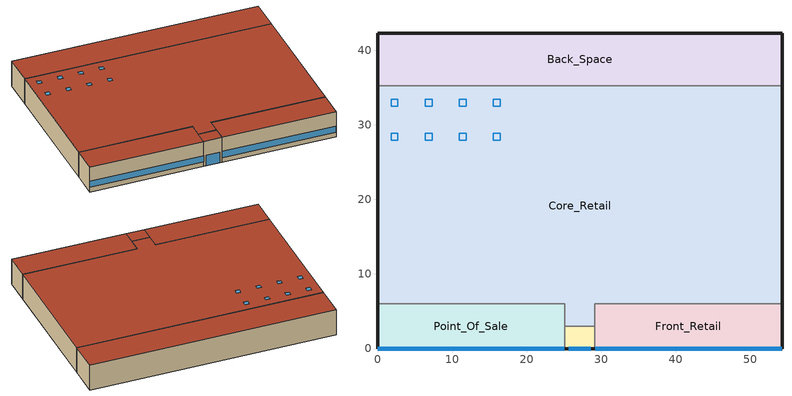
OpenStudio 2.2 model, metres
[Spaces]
Core_Retail
 floor ground: 54.27,35.27 54.27,6 29.14,6 29.14,3 25.14,3 25.14,6 0,6 0,35.27 z0
 wall outside: 0,35.27 0,6 / 54.27,6 54.27,35.27 z0:6.1
 wall to Front_Retail: 29.14,3 29.14,6 54.27,6 z0:6.1
 wall to Front_Entry: 25.14,3 29.14,3 z0:6.1
 wall to Point_Of_Sale: 0,6 25.14,6 25.14,3 z0:6.1
 wall to Back_Space: 54.27,35.27 0,35.27 z0:6.1
 roof outside: 29.14,3 29.14,6 54.27,6 54.27,35.27 0,35.27 0,6 25.14,6 25.14,3 z6.1
 skylight: 11.89,32.53 11.89,33.44 10.97,33.44 10.97,32.53 z6.1; 16.46,32.53 16.46,33.44 15.54,33.44 15.54,32.53 z6.1; 7.32,27.95 7.32,28.87 6.4,28.87 6.4,27.95 z6.1; 11.89,27.95 11.89,28.87 10.97,28.87 10.97,27.95 z6.1; 2.74,32.53 2.74,33.44 1.83,33.44 1.83,32.53 z6.1; 16.46,27.95 16.46,28.87 15.54,28.87 15.54,27.95 z6.1; 7.32,32.53 7.32,33.44 6.4,33.44 6.4,32.53 z6.1; 2.74,27.95 2.74,28.87 1.83,28.87 1.83,27.95 z6.1
Front_Retail
 floor ground: 54.27,6 54.27,0 29.14,0 29.14,6 z0
 wall outside: 29.14,0 54.27,0 54.27,6 z0:6.1
 wall to Front_Entry: 29.14,3 29.14,0 z0:6.1
 window: 29.19,0 54.22,0 z1.14:2.66
 roof outside: 54.27,0 54.27,6 29.14,6 29.14,0 z6.1
Back_Space
 floor ground: 54.27,42.27 54.27,35.27 0,35.27 0,42.27 z0
 wall outside: 54.27,35.27 54.27,42.27 0,42.27 0,35.27 z0:6.1
 roof outside: 54.27,35.27 54.27,42.27 0,42.27 0,35.27 z6.1
Front_Entry
 floor ground: 29.14,3 29.14,0 25.14,0 25.14,3 z0
 wall outside: 25.14,0 29.14,0 z0:6.1
 wall to Point_Of_Sale: 25.14,3 25.14,0 z0:6.1
 window: 25.64,0 28.64,0 z0.05:2.66
 roof outside: 29.14,0 29.14,3 25.14,3 25.14,0 z6.1
Point_Of_Sale
 floor ground: 25.14,6 25.14,0 0,0 0,6 z0
 wall outside: 0,6 0,0 25.14,0 z0:6.1
 window: 0.05,0 25.09,0 z1.14:2.66
 roof outside: 25.14,0 25.14,6 0,6 0,0 z6.1
[Site]
Houston Bush Intercontinental_TX_USA Design_Conditions: Latitude {deg}=30; Longitude {deg}=-95.37; Time Zone {hr}=-6; Elevation {m}=29; Terrain=City
[Building]
A90_1_2007RetailStandalone: North Axis {deg}=0; Standards Number of Stories=1; Standards Number of Above Ground Stories=0; Standards Building Type=RetailStandalone
[Space] Building Story=Building Story 1; Part of Total Floor Area=Yes
Name | Space Type | Thermal Zone
Core_Retail | Retail Retail | TZ-Core_Retail
Point_Of_Sale | Retail Point_of_Sale | TZ-Point_Of_Sale
Front_Retail | Retail Retail | TZ-Front_Retail
Back_Space | Retail Back_Space | TZ-Back_Space
Front_Entry | Retail Entry | TZ-Front_Entry
[BuildingStory]
Building Story 1: Nominal Z Coordinate {m}=0
[ThermalZone] Use Ideal Air Loads=No
TZ-Back_Space; TZ-Point_Of_Sale; TZ-Front_Retail; TZ-Front_Entry; TZ-Core_Retail
[Sizing:Zone] Zone Cooling Design Supply Air Temperature Input Method=SupplyAirTemperature; Zone Cooling Design Supply Air Temperature {C}=14; Zone Cooling Design Supply Air Temperature Difference {deltaC}=11.11; Zone Heating Design Supply Air Temperature Input Method=SupplyAirTemperature; Zone Heating Design Supply Air Temperature {C}=40; Zone Heating Design Supply Air Temperature Difference {deltaC}=11.11; Zone Cooling Design Supply Air Humidity Ratio {kg-H2O/kg-air}=0.0085; Zone Heating Design Supply Air Humidity Ratio {kg-H2O/kg-air}=0.008; Cooling Design Air Flow Method=DesignDay; Heating Design Air Flow Method=DesignDay; Account for Dedicated Outdoor Air System=No; Dedicated Outdoor Air System Control Strategy=NeutralSupplyAir; Dedicated Outdoor Air Low Setpoint Temperature for Design {C}=autosize; Dedicated Outdoor Air High Setpoint Temperature for Design {C}=autosize
TZ-Back_Space; TZ-Point_Of_Sale; TZ-Front_Retail; TZ-Front_Entry; TZ-Core_Retail
[SpaceType] Standards Building Type=Retail
Name | Standards Space Type
Retail Back_Space | Back_Space
Retail Entry | Entry
Retail Point_of_Sale | Point_of_Sale
Retail Retail | Retail
